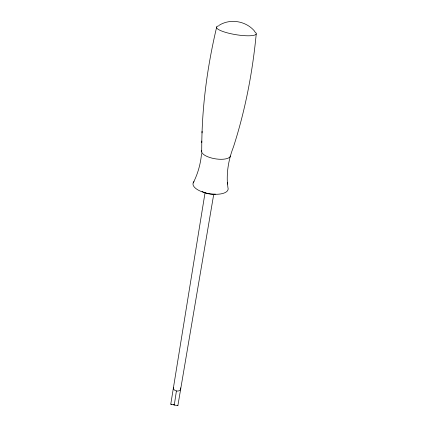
<?xml version="1.0" encoding="UTF-8"?>
<svg xmlns="http://www.w3.org/2000/svg" width="427" height="427" viewBox="0 0 427 427"><rect width="100%" height="100%" fill="white"/><g stroke="black" fill="none" stroke-linecap="round" stroke-linejoin="round"><path stroke-width="0.64" d="M201.699 152.055L201.795 141.038M202.03 132.925C203.209 97.196 208.467 61.669 216.708 26.906M201.763 142.57L202.062 131.324M201.533 153.506C200.674 163.728 197.877 173.794 193.18 182.927M256.232 33.952C252.565 72.275 245.279 110.31 233.446 146.973C228.851 158.727 226.475 171.435 227.463 184.058L227.351 182.281L227.938 187.613A17.785 7.419 9.4 0 1 208.91 193.661A17.785 7.419 9.4 0 1 194.023 181.619M213.746 194.216L177.872 405.639L174.285 405.036L176.426 390.945M174.285 405.036L170.768 404.155L205.077 192.556M219.435 25.113C230.761 18.233 246.448 21.174 254.78 31.406M170.768 404.155L171.835 404.278M173.431 404.572L174.355 404.759M177.413 405.474L177.872 405.639M230.42 156.02A14.619 5.45 9.4 0 1 214.311 158.647A14.619 5.45 9.4 0 1 201.731 150.619M254.78 31.833A20.112 4.179 9.4 0 1 235.245 34.571A20.112 4.179 9.4 0 1 219.083 25.721M215.416 194.136A10.643 4.483 9.4 0 1 204.17 192.465M203.61 192.214A10.643 4.483 9.4 0 1 202.094 191.392M180.488 387.881A3.688 2.541 9.4 0 1 177.381 391.052A3.688 2.541 9.4 0 1 173.447 387.716"/></g></svg>
